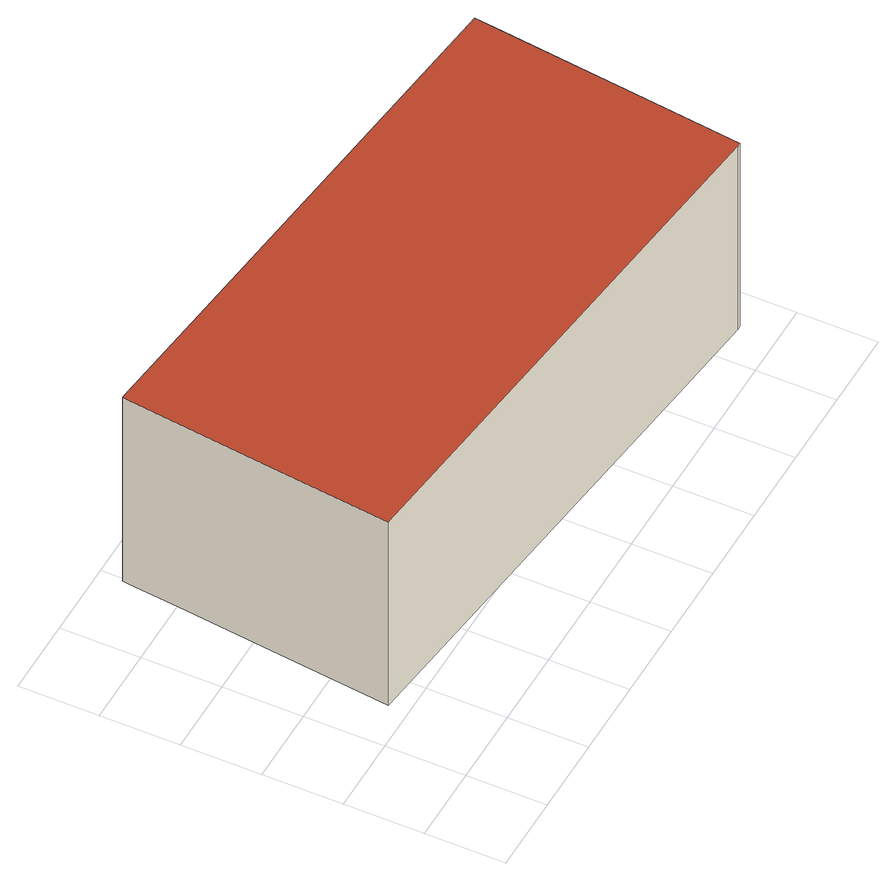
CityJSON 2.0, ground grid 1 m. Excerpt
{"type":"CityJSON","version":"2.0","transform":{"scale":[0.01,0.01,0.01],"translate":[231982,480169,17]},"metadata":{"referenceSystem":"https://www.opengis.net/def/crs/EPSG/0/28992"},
"CityObjects":{
"building1":{"type":"Building","attributes":{"measuredHeight":19.96,"roofType":"horizontal","storeysAboveGround":1,"storeysBelowGround":0,"yearOfConstruction":2007,"name":"Building 4906-2290","class":"Unknown","usage":"Pand in gebruik","is_single_part":"1","3dbag_tile":"3dbag_v210908_fd2cee53_4906","n_adjacent_buildings":0,"footprint_area":24.5,"lod2_volume":69.99,"lod_max":2,"+energy-function":["overige gebruiksfunctie"],"+energy-buildingType":"SFH","bdg_in_calculation":"no"},"geometry":[{"type":"MultiSurface","lod":"2","boundaries":[[[0,1,2,3,4,5,6,7,8,9,10,11,12,13]],[[14,15,16,17,18,19,20,21,22,23,24,25,26,27]],[[5,4,26,25,24,6]],[[12,11,10,9,21,20,19,18,17,13]],[[21,9,8,7,23,22]],[[23,7,6,24]],[[26,4,3,27]],[[16,0,13,17]],[[1,0,16,15,14,27,3,2]]],"semantics":{"surfaces":[{"type":"GroundSurface"},{"type":"RoofSurface"},{"type":"WallSurface"}],"values":[0,1,2,2,2,2,2,2,2]}}]}
},
"vertices":[
[100,472,9],[234,457,9],[608,414,9],[783,394,9],[793,393,9],[790,368,9],[753,46,9],[748,46,9],[643,58,9],[58,125,9],[74,267,9],[89,399,9],[96,464,9],[97,472,9],[608,414,295],[234,457,295],[100,472,295],[97,472,295],[96,464,295],[89,399,295],[74,267,295],[58,125,295],[643,58,295],[748,46,295],[753,46,295],[790,368,295],[793,393,295],[783,394,295]
]}
